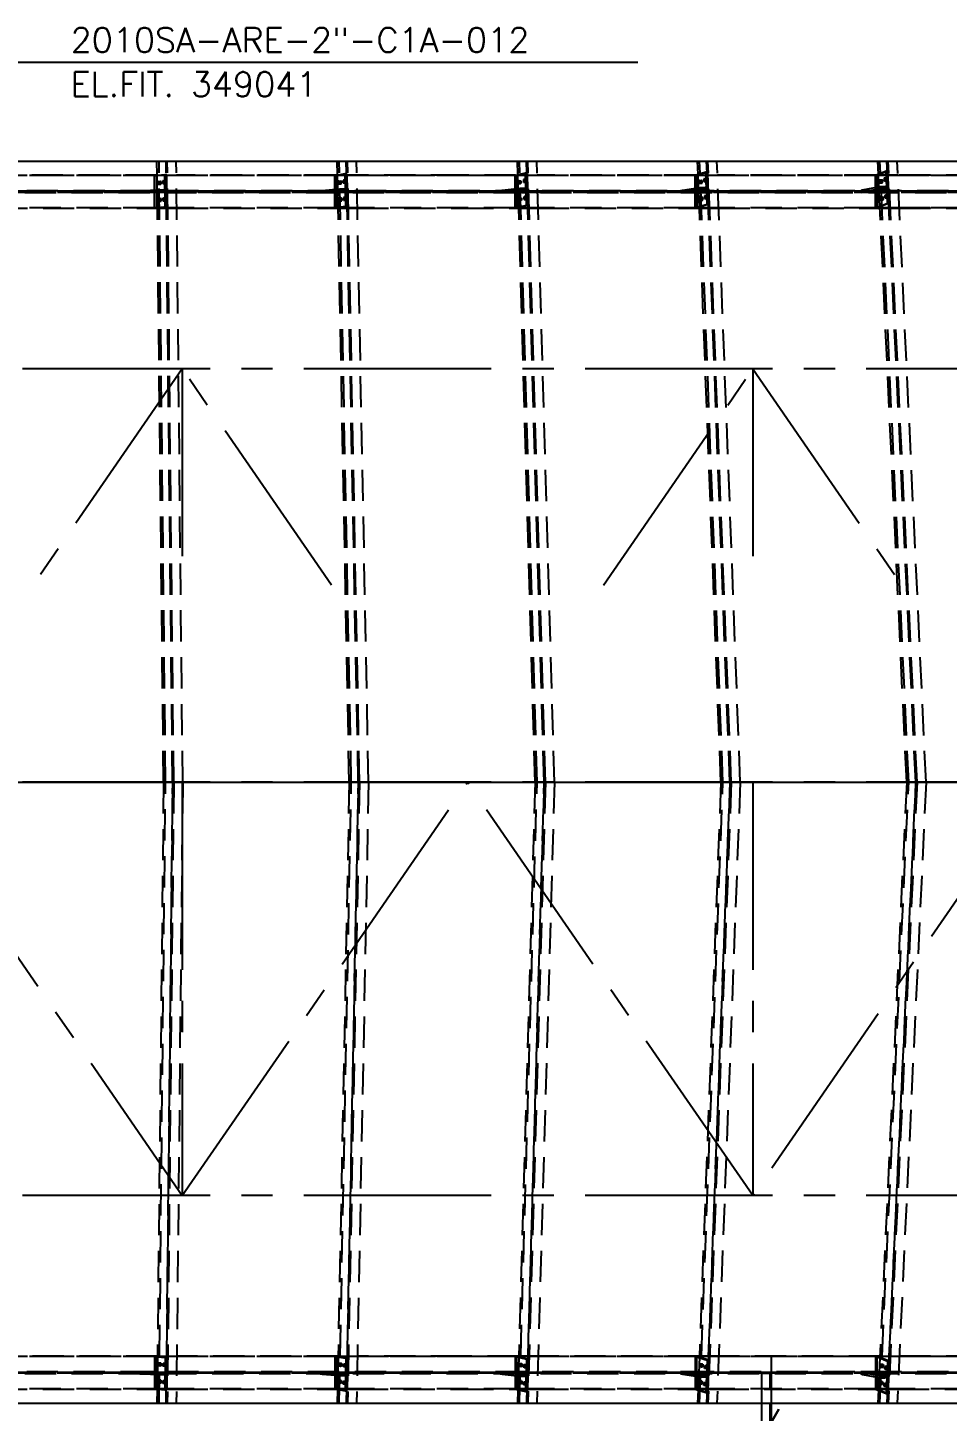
# Model space of a CAD drawing. Header units: millimetres. Extents: x 0 to 42050, y 0 to 29700.
# Drawn here: x 10990 to 15662, y 9860 to 16890 of the extents above; entities that cross this region are included whole.
import ezdxf

# ---------------------------------------------------------------- set-up
doc = ezdxf.new("R2010")
doc.units = ezdxf.units.MM
doc.header["$LTSCALE"] = 50
doc.linetypes.add('CENTER2', pattern=[28.575, 19.05, -3.175, 3.175, -3.175])
doc.linetypes.add('HIDDEN2', pattern=[4.7625, 3.175, -1.5875])
for name, color, linetype in [('ESTRUTURA EXISTENTE', 7, 'Continuous'), ('SDM', 7, 'Continuous'), ('SUPORTE', 7, 'Continuous'), ('TC1', 8, 'CENTER2'), ('TDM', 2, 'Continuous'), ('TR100', 3, 'Continuous')]:
    doc.layers.add(name, color=color, linetype=linetype)
doc.layers.add('HIDDEN', color=8, linetype='HIDDEN2', transparency=0.4)
doc.layers.add('SUP.IND', color=4, linetype='Continuous', lineweight=30)
doc.styles.add('TR100', font='simplex.shx')
doc.dimstyles.new('SEG-S-1', dxfattribs={"dimscale": 50, "dimtxt": 2.5, "dimasz": 2.5, "dimexe": 1.5, "dimexo": 1.5, "dimgap": 1, "dimtad": 1, "dimdec": 0, "dimtxsty": 'TR100', "dimcen": 2.5, "dimclrd": 256, "dimclre": 256, "dimclrt": 3, "dimadec": 0, "dimazin": 0, "dimtfac": 1, "dimtdec": 0, "dimtmove": 0, "dimatfit": 3, "dimfxl": 0, "dimarcsym": 0})

# ---------------------------------------------------------------- blocks, each defined once
blk = doc.blocks.new('A$C0860f657')
at = {"layer": 'HIDDEN'}
for p, q in [((-13656, 3748.7), (-13603.9, 3748.7)), ((-13655.2, 3678.4), (-13656, 3748.7)), ((-13612.7, 594.7), (-13645.6, 3748.7)), ((-13577.2, 594.7), (-13610.1, 3748.7)), ((-13575.9, 594.7), (-13608.9, 3748.7)), ((-13603.9, 3748.7), (-13558, 3748.7)), ((-13570.9, 594.7), (-13603.9, 3748.7)), ((-13525.1, 594.7), (-13558, 3748.7)), ((-12740.4, 3748.7), (-12688.2, 3748.7)), ((-12739, 3679.6), (-12740.4, 3748.7)), ((-12668.8, 594.7), (-12730, 3748.7)), ((-12633.3, 594.7), (-12694.5, 3748.7)), ((-12632.1, 594.7), (-12693.3, 3748.7)), ((-12688.2, 3748.7), (-12642.4, 3748.7)), ((-12627, 594.7), (-12688.2, 3748.7)), ((-12581.1, 594.7), (-12642.4, 3748.7)), ((-11824.8, 3748.7), (-11772.5, 3748.7)), ((-11822.9, 3680.9), (-11824.8, 3748.7)), ((-11724.9, 594.7), (-11814.5, 3748.7)), ((-11689.3, 594.7), (-11779, 3748.7)), ((-11688.1, 594.7), (-11777.7, 3748.7)), ((-11772.5, 3748.7), (-11726.7, 3748.7)), ((-11682.9, 594.7), (-11772.5, 3748.7)), ((-11637.1, 594.7), (-11726.7, 3748.7)), ((-10909.3, 3748.7), (-10856.9, 3748.7)), ((-10906.8, 3682.3), (-10909.3, 3748.7)), ((-10780.8, 594.7), (-10898.9, 3748.7)), ((-10745.3, 594.7), (-10863.4, 3748.7)), ((-10744.1, 594.7), (-10862.2, 3748.7)), ((-10856.9, 3748.7), (-10811, 3748.7)), ((-10738.7, 594.7), (-10856.9, 3748.7)), ((-10692.9, 594.7), (-10811, 3748.7)), ((-9993.8, 3748.7), (-9941.2, 3748.7)), ((-9990.8, 3683.9), (-9993.8, 3748.7)), ((-9836.6, 594.7), (-9983.4, 3748.7)), ((-9801.1, 594.7), (-9947.9, 3748.7)), ((-9799.9, 594.7), (-9946.7, 3748.7)), ((-9941.2, 3748.7), (-9895.4, 3748.7)), ((-9794.4, 594.7), (-9941.2, 3748.7)), ((-9748.6, 594.7), (-9895.4, 3748.7)), ((-13657.5, 3678.2), (-14473.6, 3678.2)), ((-14473.6, 3678.2), (-13657.5, 3678.2)), ((-13668.3, 3677.2), (-14473.6, 3677.2)), ((-13668.3, 3677.2), (-13615.5, 3682)), ((-13668.3, 3603.1), (-13668.3, 3677.2)), ((-13557.3, 3677.2), (-13668.3, 3677.2)), ((-13668.3, 3677.2), (-13659.3, 3677.2)), ((-13659.3, 3677.2), (-13606.6, 3682)), ((-13659.3, 3677.2), (-13659.3, 3512.2)), ((-13657.5, 3678.2), (-13557.3, 3678.2)), ((-13653.5, 3512.7), (-13655.2, 3678.4)), ((-13613.8, 3517), (-13615.5, 3682)), ((-13615.5, 3682), (-13606.6, 3682)), ((-13606.6, 3682), (-13606.6, 3682)), ((-13604.9, 3517), (-13606.6, 3682)), ((-12747.4, 3678.2), (-13557.3, 3678.2)), ((-13557.3, 3678.2), (-12747.4, 3678.2)), ((-12752.6, 3677.2), (-13557.3, 3677.2)), ((-12752.6, 3677.3), (-12699.3, 3686.2)), ((-12752.6, 3606.2), (-12752.6, 3677.3)), ((-12752.6, 3677.3), (-12743.7, 3677.3)), ((-12641, 3677.2), (-12752.6, 3677.2)), ((-12641, 3678.2), (-12747.4, 3678.2)), ((-12743.7, 3677.3), (-12690.4, 3686.2)), ((-12743.7, 3677.3), (-12743.7, 3512.1)), ((-12735.8, 3513.4), (-12739, 3679.6)), ((-12696.1, 3521.5), (-12699.3, 3686.2)), ((-12699.3, 3686.2), (-12690.4, 3686.2)), ((-12690.4, 3686.2), (-12690.4, 3686.2)), ((-12687.2, 3521.5), (-12690.4, 3686.2)), ((-12105.3, 3678.2), (-12641, 3678.2)), ((-12641, 3678.2), (-12105.3, 3678.2)), ((-11837, 3677.2), (-12641, 3677.2)), ((-11834, 3678.2), (-12105.3, 3678.2)), ((-12105.3, 3678.2), (-11834, 3678.2)), ((-11837, 3677.5), (-11783.2, 3690.5)), ((-11837, 3609.4), (-11837, 3677.5)), ((-11837, 3677.5), (-11828, 3677.5)), ((-11724.7, 3677.2), (-11837, 3677.2)), ((-11834, 3678.2), (-11724.7, 3678.2)), ((-11828, 3677.5), (-11774.3, 3690.5)), ((-11828, 3677.5), (-11828, 3511.9)), ((-11818.1, 3514.3), (-11822.9, 3680.9)), ((-11792.2, 3656.5), (-11783.3, 3656.5)), ((-11778.6, 3526.1), (-11783.2, 3690.5)), ((-11783.2, 3690.5), (-11774.3, 3690.5)), ((-11774.3, 3690.5), (-11774.3, 3690.5)), ((-11769.6, 3526.1), (-11774.3, 3690.5)), ((-10919.7, 3678.2), (-11724.7, 3678.2)), ((-11724.7, 3678.2), (-10919.7, 3678.2)), ((-10921.3, 3677.2), (-11724.7, 3677.2)), ((-10921.3, 3677.7), (-10867.2, 3695)), ((-10921.3, 3612.5), (-10921.3, 3677.7)), ((-10921.3, 3677.7), (-10912.4, 3677.7)), ((-10808.4, 3677.2), (-10921.3, 3677.2)), ((-10919.7, 3678.2), (-10808.4, 3678.2)), ((-10912.4, 3677.7), (-10858.3, 3695)), ((-10912.4, 3677.7), (-10912.4, 3511.7)), ((-10900.5, 3515.5), (-10906.8, 3682.3)), ((-10875.9, 3660.3), (-10866.9, 3660.3)), ((-10861.1, 3531), (-10867.2, 3695)), ((-10867.2, 3695), (-10858.3, 3695)), ((-10866.9, 3660.3), (-10862.2, 3660.3)), ((-10858.3, 3695), (-10858.3, 3695)), ((-10852.2, 3531), (-10858.3, 3695)), ((-10005, 3678.2), (-10808.4, 3678.2)), ((-10808.4, 3678.2), (-10005, 3678.2)), ((-10005.6, 3677.2), (-10808.4, 3677.2)), ((-10005.6, 3678), (-9951.3, 3699.6)), ((-10005.6, 3615.7), (-10005.6, 3678)), ((-10005.6, 3678), (-9996.7, 3678)), ((-9892.1, 3677.2), (-10005.6, 3677.2)), ((-9892.1, 3678.2), (-10005, 3678.2)), ((-9996.7, 3678), (-9942.4, 3699.6)), ((-9996.7, 3678), (-9996.7, 3511.4)), ((-9983, 3516.9), (-9990.8, 3683.9)), ((-9959.6, 3664.2), (-9950.6, 3664.2)), ((-9943.7, 3536.1), (-9951.3, 3699.6)), ((-9951.3, 3699.6), (-9942.4, 3699.6)), ((-9950.6, 3664.2), (-9945.9, 3664.2)), ((-9942.4, 3699.6), (-9942.4, 3699.6)), ((-9934.8, 3536.1), (-9942.4, 3699.6)), ((-9250.1, 3678.2), (-9892.1, 3678.2)), ((-9892.1, 3678.2), (-9252.8, 3678.2)), ((-9090, 3677.2), (-9892.1, 3677.2)), ((-8765.5, 3597.8), (-20591.1, 3597.8)), ((-20591.1, 3591.6), (-8765.5, 3591.6)), ((-8920.3, 3598.5), (-20280.8, 3598.5)), ((-20280.8, 3590.9), (-8920.3, 3590.9)), ((-13743.5, 3599.4), (-13733.2, 3600.4)), ((-13743.5, 3599.4), (-13743.5, 3599.4)), ((-13743.5, 3598.6), (-13743.5, 3599.4)), ((-13668.3, 3599.4), (-13743.5, 3599.4)), ((-13743.4, 3590), (-13743.5, 3598.6)), ((-13743.4, 3590), (-13733.1, 3590.9)), ((-13668.2, 3590), (-13743.4, 3590)), ((-13733.2, 3600.4), (-13644.4, 3604.1)), ((-13733.1, 3590.9), (-13733.2, 3600.4)), ((-13733.1, 3590.9), (-13644.3, 3594.6)), ((-13616.2, 3604.1), (-13668.3, 3599.4)), ((-13668.3, 3590), (-13668.3, 3603.1)), ((-13668.2, 3590), (-13668.3, 3599.4)), ((-13668.3, 3512.2), (-13668.3, 3590)), ((-13616.1, 3594.6), (-13668.2, 3590)), ((-13650.8, 3647), (-13641.9, 3647)), ((-13650.8, 3633), (-13641.9, 3633)), ((-13644.4, 3604.1), (-13616.2, 3604.1)), ((-13644.3, 3594.6), (-13644.4, 3604.1)), ((-13644.3, 3594.6), (-13616.1, 3594.6)), ((-13641.9, 3647), (-13637.1, 3647)), ((-13641.9, 3633), (-13637.1, 3633)), ((-13625.2, 3649.3), (-13616.3, 3649.3)), ((-13625.2, 3635.3), (-13616.3, 3635.3)), ((-13616.3, 3649.3), (-13611.5, 3649.3)), ((-13616.3, 3635.3), (-13611.5, 3635.3)), ((-13616.1, 3594.6), (-13616.2, 3604.1)), ((-12827.8, 3599.5), (-12817.6, 3601.2)), ((-12827.8, 3599.5), (-12827.8, 3599.5)), ((-12827.8, 3599), (-12827.8, 3599.5)), ((-12752.6, 3599.5), (-12827.8, 3599.5)), ((-12827.6, 3590), (-12827.8, 3599)), ((-12827.6, 3590), (-12817.4, 3591.7)), ((-12752.4, 3590), (-12827.6, 3590)), ((-12817.6, 3601.2), (-12728.8, 3608.1)), ((-12817.4, 3591.7), (-12817.6, 3601.2)), ((-12817.4, 3591.7), (-12728.6, 3598.6)), ((-12700.6, 3608.1), (-12752.6, 3599.5)), ((-12752.6, 3590), (-12752.6, 3606.2)), ((-12752.4, 3590), (-12752.6, 3599.5)), ((-12752.6, 3512.1), (-12752.6, 3590)), ((-12700.4, 3598.6), (-12752.4, 3590)), ((-12734.3, 3648.6), (-12725.4, 3648.6)), ((-12734.3, 3634.6), (-12725.4, 3634.6)), ((-12728.8, 3608.1), (-12700.6, 3608.1)), ((-12728.6, 3598.6), (-12728.8, 3608.1)), ((-12728.6, 3598.6), (-12700.4, 3598.6)), ((-12725.4, 3648.6), (-12720.6, 3648.6)), ((-12725.4, 3634.6), (-12720.6, 3634.6)), ((-12708.7, 3652.8), (-12699.8, 3652.8)), ((-12708.7, 3638.8), (-12699.8, 3638.8)), ((-12700.4, 3598.6), (-12700.6, 3608.1)), ((-12699.8, 3652.8), (-12695, 3652.8)), ((-12699.8, 3638.8), (-12695, 3638.8)), ((-11912.1, 3599.5), (-11901.9, 3601.9)), ((-11912.1, 3599.5), (-11912.1, 3599.5)), ((-11912.1, 3599.1), (-11912.1, 3599.5)), ((-11837, 3599.5), (-11912.1, 3599.5)), ((-11911.9, 3590), (-11912.1, 3599.1)), ((-11911.9, 3590), (-11901.7, 3592.5)), ((-11836.7, 3590), (-11911.9, 3590)), ((-11901.9, 3601.9), (-11813.2, 3612.1)), ((-11901.7, 3592.5), (-11901.9, 3601.9)), ((-11901.7, 3592.5), (-11813, 3602.6)), ((-11785.1, 3612.1), (-11837, 3599.5)), ((-11837, 3590), (-11837, 3609.4)), ((-11836.7, 3590), (-11837, 3599.5)), ((-11837, 3511.9), (-11837, 3590)), ((-11784.8, 3602.6), (-11836.7, 3590)), ((-11817.8, 3650.3), (-11808.9, 3650.3)), ((-11817.8, 3636.3), (-11808.9, 3636.3)), ((-11813.2, 3612.1), (-11785.1, 3612.1)), ((-11813, 3602.6), (-11813.2, 3612.1)), ((-11813, 3602.6), (-11784.8, 3602.6)), ((-11792.2, 3642.5), (-11783.3, 3642.5)), ((-11784.8, 3602.6), (-11785.1, 3612.1)), ((-10996.5, 3599.5), (-10986.3, 3602.7)), ((-10996.5, 3599.5), (-10996.5, 3599.5)), ((-10996.5, 3599.2), (-10996.5, 3599.5)), ((-10921.3, 3599.5), (-10996.5, 3599.5)), ((-10996.1, 3590), (-10996.5, 3599.2)), ((-10996.1, 3590), (-10985.9, 3593.3)), ((-10920.9, 3590), (-10996.1, 3590)), ((-10986.3, 3602.7), (-10897.7, 3616.1)), ((-10985.9, 3593.3), (-10986.3, 3602.7)), ((-10985.9, 3593.3), (-10897.4, 3606.6)), ((-10869.5, 3616.1), (-10921.3, 3599.5)), ((-10921.3, 3590), (-10921.3, 3612.5)), ((-10920.9, 3590), (-10921.3, 3599.5)), ((-10921.3, 3511.7), (-10921.3, 3590)), ((-10869.2, 3606.6), (-10920.9, 3590)), ((-10901.3, 3652.1), (-10892.4, 3652.1)), ((-10901.3, 3638.1), (-10892.4, 3638.1)), ((-10897.7, 3616.1), (-10869.5, 3616.1)), ((-10897.4, 3606.6), (-10897.7, 3616.1)), ((-10897.4, 3606.6), (-10869.2, 3606.6)), ((-10892.4, 3652.1), (-10887.6, 3652.1)), ((-10892.4, 3638.1), (-10887.6, 3638.1)), ((-10875.9, 3646.3), (-10866.9, 3646.3)), ((-10869.2, 3606.6), (-10869.5, 3616.1)), ((-10866.9, 3646.3), (-10862.2, 3646.3)), ((-10080.8, 3599.5), (-10070.7, 3603.5)), ((-10080.8, 3599.5), (-10080.8, 3599.5)), ((-10080.8, 3599.3), (-10080.8, 3599.5)), ((-10005.6, 3599.5), (-10080.8, 3599.5)), ((-10080.4, 3590.1), (-10080.8, 3599.3)), ((-10080.4, 3590.1), (-10070.2, 3594.1)), ((-10005.2, 3590.1), (-10080.4, 3590.1)), ((-10070.7, 3603.5), (-9982.2, 3620.1)), ((-10070.2, 3594.1), (-10070.7, 3603.5)), ((-10070.2, 3594.1), (-9981.8, 3610.6)), ((-9954, 3620.1), (-10005.6, 3599.5)), ((-10005.6, 3590.1), (-10005.6, 3615.7)), ((-10005.2, 3590.1), (-10005.6, 3599.5)), ((-10005.6, 3511.4), (-10005.6, 3590.1)), ((-9953.6, 3610.6), (-10005.2, 3590.1)), ((-9985, 3654.1), (-9976, 3654.1)), ((-9985, 3640.1), (-9976, 3640.1)), ((-9982.2, 3620.1), (-9954, 3620.1)), ((-9981.8, 3610.6), (-9982.2, 3620.1)), ((-9981.8, 3610.6), (-9953.6, 3610.6)), ((-9976, 3654.1), (-9971.3, 3654.1)), ((-9976, 3640.1), (-9971.3, 3640.1)), ((-9959.6, 3650.2), (-9950.6, 3650.2)), ((-9953.6, 3610.6), (-9954, 3620.1)), ((-9950.6, 3650.2), (-9945.9, 3650.2)), ((-13668.3, 3512.2), (-13613.8, 3517)), ((-13604.9, 3517), (-13653.5, 3512.7)), ((-13649.9, 3559.6), (-13641, 3559.6)), ((-13649.9, 3545.6), (-13641, 3545.6)), ((-13641, 3559.6), (-13636.2, 3559.6)), ((-13641, 3545.6), (-13636.2, 3545.6)), ((-13624.3, 3561.9), (-13615.4, 3561.9)), ((-13624.3, 3547.9), (-13615.4, 3547.9)), ((-13615.4, 3561.9), (-13610.6, 3561.9)), ((-13615.4, 3547.9), (-13610.6, 3547.9)), ((-13604.9, 3517), (-13613.8, 3517)), ((-13604.9, 3517), (-13604.9, 3517)), ((-12752.6, 3512.1), (-12696.1, 3521.5)), ((-12687.2, 3521.5), (-12735.8, 3513.4)), ((-12732.6, 3561.2), (-12723.7, 3561.2)), ((-12732.6, 3547.2), (-12723.7, 3547.2)), ((-12723.7, 3561.2), (-12718.9, 3561.2)), ((-12723.7, 3547.2), (-12718.9, 3547.2)), ((-12707, 3565.5), (-12698.1, 3565.5)), ((-12707, 3551.5), (-12698.1, 3551.5)), ((-12698.1, 3565.5), (-12693.3, 3565.5)), ((-12698.1, 3551.5), (-12693.3, 3551.5)), ((-12687.2, 3521.5), (-12696.1, 3521.5)), ((-12687.2, 3521.5), (-12687.2, 3521.5)), ((-11837, 3511.9), (-11778.6, 3526.1)), ((-11769.6, 3526.1), (-11818.1, 3514.3)), ((-11815.3, 3563.1), (-11806.4, 3563.1)), ((-11815.3, 3549.1), (-11806.4, 3549.1)), ((-11789.8, 3569.3), (-11780.8, 3569.3)), ((-11789.8, 3555.3), (-11780.8, 3555.3)), ((-11769.6, 3526.1), (-11778.6, 3526.1)), ((-11769.6, 3526.1), (-11769.6, 3526.1)), ((-10921.3, 3511.7), (-10861.1, 3531)), ((-10900.5, 3515.5), (-10912.4, 3511.7)), ((-10852.2, 3531), (-10900.5, 3515.5)), ((-10791.1, 594.7), (-10900.5, 3515.5)), ((-10898.1, 3565.1), (-10889.2, 3565.1)), ((-10898.1, 3551.1), (-10889.2, 3551.1)), ((-10889.2, 3565.1), (-10884.4, 3565.1)), ((-10889.2, 3551.1), (-10884.4, 3551.1)), ((-10872.6, 3573.3), (-10863.7, 3573.3)), ((-10872.6, 3559.3), (-10863.7, 3559.3)), ((-10863.7, 3573.3), (-10858.9, 3573.3)), ((-10863.7, 3559.3), (-10858.9, 3559.3)), ((-10852.2, 3531), (-10861.1, 3531)), ((-10852.2, 3531), (-10852.2, 3531)), ((-10005.6, 3511.4), (-9943.7, 3536.1)), ((-9983, 3516.9), (-9996.7, 3511.4)), ((-9934.8, 3536.1), (-9983, 3516.9)), ((-9847, 594.7), (-9983, 3516.9)), ((-9980.9, 3567.4), (-9972, 3567.4)), ((-9980.9, 3553.4), (-9972, 3553.4)), ((-9972, 3567.4), (-9967.2, 3567.4)), ((-9972, 3553.4), (-9967.2, 3553.4)), ((-9955.5, 3577.5), (-9946.6, 3577.5)), ((-9955.5, 3563.5), (-9946.6, 3563.5)), ((-9946.6, 3577.5), (-9941.8, 3577.5)), ((-9946.6, 3563.5), (-9941.8, 3563.5)), ((-9934.8, 3536.1), (-9943.7, 3536.1)), ((-9934.8, 3536.1), (-9934.8, 3536.1)), ((-13668.3, 3512.2), (-14473.3, 3512.2)), ((-13668.3, 3512.2), (-14473.3, 3512.2)), ((-14473.3, 3511.2), (-13653.5, 3511.2)), ((-13659.3, 3512.2), (-13668.3, 3512.2)), ((-13658.9, 3512.2), (-13668.3, 3512.2)), ((-13653.5, 3512.7), (-13659.3, 3512.2)), ((-13653.5, 3512.2), (-13658.9, 3512.2)), ((-13653.5, 3512.2), (-13658.9, 3512.2)), ((-13623, 594.7), (-13653.5, 3512.7)), ((-13555.6, 3512.2), (-13653.5, 3512.2)), ((-13653.5, 3511.2), (-13555.5, 3511.2)), ((-12752.6, 3512.2), (-13555.6, 3512.2)), ((-12752.6, 3512.2), (-13555.6, 3512.2)), ((-13555.5, 3511.2), (-12735.7, 3511.2)), ((-12742.9, 3512.2), (-12752.6, 3512.2)), ((-12743.7, 3512.1), (-12752.6, 3512.1)), ((-12735.8, 3513.4), (-12743.7, 3512.1)), ((-12735.8, 3512.2), (-12742.9, 3512.2)), ((-12735.8, 3512.2), (-12742.9, 3512.2)), ((-12679.1, 594.7), (-12735.8, 3513.4)), ((-12637.8, 3512.2), (-12735.8, 3512.2)), ((-12735.7, 3511.2), (-12637.8, 3511.2)), ((-11837, 3512.2), (-12637.8, 3512.2)), ((-11837, 3512.2), (-12637.8, 3512.2)), ((-12637.8, 3511.2), (-12105.3, 3511.2)), ((-12105.3, 3511.2), (-11818, 3511.2)), ((-11826.9, 3512.2), (-11837, 3512.2)), ((-11828, 3511.9), (-11837, 3511.9)), ((-11818.1, 3514.3), (-11828, 3511.9)), ((-11818.1, 3512.2), (-11826.9, 3512.2)), ((-11818.1, 3512.2), (-11826.9, 3512.2)), ((-11735.2, 594.7), (-11818.1, 3514.3)), ((-11720, 3512.2), (-11818.1, 3512.2)), ((-11818, 3511.2), (-11720, 3511.2)), ((-10921.3, 3512.2), (-11720, 3512.2)), ((-10921.3, 3512.2), (-11720, 3512.2)), ((-11720, 3511.2), (-10900.4, 3511.2)), ((-10910.8, 3512.2), (-10921.3, 3512.2)), ((-10912.4, 3511.7), (-10921.3, 3511.7)), ((-10900.4, 3512.2), (-10910.8, 3512.2)), ((-10900.4, 3512.2), (-10910.8, 3512.2)), ((-10802.2, 3512.2), (-10900.4, 3512.2)), ((-10900.4, 3511.2), (-10802.1, 3511.2)), ((-10005.6, 3512.2), (-10802.2, 3512.2)), ((-10005.6, 3512.2), (-10802.2, 3512.2)), ((-10802.1, 3511.2), (-9982.7, 3511.2)), ((-9994.8, 3512.2), (-10005.6, 3512.2)), ((-9996.7, 3511.4), (-10005.6, 3511.4)), ((-9982.8, 3512.2), (-9994.8, 3512.2)), ((-9982.8, 3512.2), (-9994.8, 3512.2)), ((-9884.4, 3512.2), (-9982.8, 3512.2)), ((-9982.7, 3511.2), (-9884.3, 3511.2)), ((-9090, 3512.2), (-9884.4, 3512.2)), ((-9252.8, 3512.2), (-9884.4, 3512.2)), ((-9884.3, 3511.2), (-9252.8, 3511.2)), ((-13623, 594.7), (-13653.5, -2323.3)), ((-13645.6, -2559.3), (-13612.7, 594.7)), ((-13623, 594.7), (-13570.9, 594.7)), ((-13623, 594.7), (-13570.9, 594.7)), ((-13577.2, 594.7), (-13610.1, -2559.3)), ((-13608.9, -2559.3), (-13575.9, 594.7)), ((-13570.9, 594.7), (-13603.9, -2559.3)), ((-13570.9, 594.7), (-13525.1, 594.7)), ((-13570.9, 594.7), (-13525.1, 594.7)), ((-13525.1, 594.7), (-13558, -2559.3)), ((-12679.1, 594.7), (-12735.8, -2324)), ((-12730, -2559.3), (-12668.8, 594.7)), ((-12633.3, 594.7), (-12694.5, -2559.3)), ((-12693.3, -2559.3), (-12632.1, 594.7)), ((-12627, 594.7), (-12688.2, -2559.3)), ((-12679.1, 594.7), (-12627, 594.7)), ((-12679.1, 594.7), (-12627, 594.7)), ((-12581.1, 594.7), (-12642.4, -2559.3)), ((-12627, 594.7), (-12581.1, 594.7)), ((-12627, 594.7), (-12581.1, 594.7)), ((-11735.2, 594.7), (-11818.1, -2324.9)), ((-11814.5, -2559.3), (-11724.9, 594.7)), ((-11689.3, 594.7), (-11779, -2559.3)), ((-11777.7, -2559.3), (-11688.1, 594.7)), ((-11682.9, 594.7), (-11772.5, -2559.3)), ((-11682.9, 594.7), (-11735.2, 594.7)), ((-11682.9, 594.7), (-11735.2, 594.7)), ((-11637.1, 594.7), (-11726.7, -2559.3)), ((-11682.9, 594.7), (-11637.1, 594.7)), ((-11682.9, 594.7), (-11637.1, 594.7)), ((-10791.1, 594.7), (-10900.5, -2326.1)), ((-10898.9, -2559.3), (-10780.8, 594.7)), ((-10745.3, 594.7), (-10863.4, -2559.3)), ((-10862.2, -2559.3), (-10744.1, 594.7)), ((-10738.7, 594.7), (-10856.9, -2559.3)), ((-10692.9, 594.7), (-10811, -2559.3)), ((-10791.1, 594.7), (-10738.7, 594.7)), ((-10791.1, 594.7), (-10738.7, 594.7)), ((-10738.7, 594.7), (-10692.9, 594.7)), ((-10738.7, 594.7), (-10692.9, 594.7)), ((-9983.4, -2559.3), (-9836.6, 594.7)), ((-9847, 594.7), (-9983, -2327.5)), ((-9801.1, 594.7), (-9947.9, -2559.3)), ((-9946.7, -2559.3), (-9799.9, 594.7)), ((-9794.4, 594.7), (-9941.2, -2559.3)), ((-9748.6, 594.7), (-9895.4, -2559.3)), ((-9847, 594.7), (-9794.4, 594.7)), ((-9847, 594.7), (-9794.4, 594.7)), ((-9794.4, 594.7), (-9748.6, 594.7)), ((-9794.4, 594.7), (-9748.6, 594.7)), ((-13653.5, -2321.8), (-14473.3, -2321.8)), ((-14473.3, -2321.8), (-13653.5, -2321.8)), ((-13668.3, -2322.8), (-14473.3, -2322.8)), ((-13668.3, -2322.8), (-14473.3, -2322.8)), ((-13668.3, -2322.8), (-13668.3, -2400.6)), ((-13659.3, -2322.8), (-13668.3, -2322.8)), ((-13668.3, -2322.8), (-13613.8, -2327.6)), ((-13658.9, -2322.8), (-13668.3, -2322.8)), ((-13653.5, -2323.3), (-13659.3, -2322.8)), ((-13659.3, -2487.8), (-13659.3, -2322.8)), ((-13653.5, -2322.8), (-13658.9, -2322.8)), ((-13653.5, -2322.8), (-13658.9, -2322.8)), ((-13653.5, -2323.3), (-13655.2, -2489)), ((-13653.5, -2321.8), (-13555.5, -2321.8)), ((-13555.6, -2322.8), (-13653.5, -2322.8)), ((-13604.9, -2327.6), (-13653.5, -2323.3)), ((-13641, -2356.2), (-13649.9, -2356.2)), ((-13641, -2370.2), (-13649.9, -2370.2)), ((-13636.2, -2356.2), (-13641, -2356.2)), ((-13636.2, -2370.2), (-13641, -2370.2)), ((-13615.4, -2358.5), (-13624.3, -2358.5)), ((-13615.4, -2372.5), (-13624.3, -2372.5)), ((-13613.8, -2327.6), (-13615.5, -2492.6)), ((-13610.6, -2358.5), (-13615.4, -2358.5)), ((-13610.6, -2372.5), (-13615.4, -2372.5)), ((-13604.9, -2327.6), (-13613.8, -2327.6)), ((-13604.9, -2327.6), (-13606.6, -2492.6)), ((-13604.9, -2327.6), (-13604.9, -2327.6)), ((-12752.6, -2322.8), (-13555.6, -2322.8)), ((-12752.6, -2322.8), (-13555.6, -2322.8)), ((-12735.7, -2321.8), (-13555.5, -2321.8)), ((-13555.5, -2321.8), (-12735.7, -2321.8)), ((-12752.6, -2322.7), (-12752.6, -2400.6)), ((-12743.7, -2322.7), (-12752.6, -2322.7)), ((-12752.6, -2322.7), (-12696.1, -2332.1)), ((-12742.9, -2322.8), (-12752.6, -2322.8)), ((-12735.8, -2324), (-12743.7, -2322.7)), ((-12743.7, -2487.9), (-12743.7, -2322.7)), ((-12735.8, -2322.8), (-12742.9, -2322.8)), ((-12735.8, -2322.8), (-12742.9, -2322.8)), ((-12735.8, -2324), (-12739, -2490.2)), ((-12637.8, -2322.8), (-12735.8, -2322.8)), ((-12687.2, -2332.1), (-12735.8, -2324)), ((-12735.7, -2321.8), (-12637.8, -2321.8)), ((-12723.7, -2357.8), (-12732.6, -2357.8)), ((-12723.7, -2371.8), (-12732.6, -2371.8)), ((-12718.9, -2357.8), (-12723.7, -2357.8)), ((-12718.9, -2371.8), (-12723.7, -2371.8)), ((-12698.1, -2362.1), (-12707, -2362.1)), ((-12698.1, -2376.1), (-12707, -2376.1)), ((-12696.1, -2332.1), (-12699.3, -2496.8)), ((-12693.3, -2362.1), (-12698.1, -2362.1)), ((-12693.3, -2376.1), (-12698.1, -2376.1)), ((-12687.2, -2332.1), (-12696.1, -2332.1)), ((-12687.2, -2332.1), (-12690.4, -2496.8)), ((-12687.2, -2332.1), (-12687.2, -2332.1)), ((-12105.3, -2321.8), (-12637.8, -2321.8)), ((-12637.8, -2321.8), (-12105.3, -2321.8)), ((-11837, -2322.8), (-12637.8, -2322.8)), ((-11837, -2322.8), (-12637.8, -2322.8)), ((-11818, -2321.8), (-12105.3, -2321.8)), ((-12105.3, -2321.8), (-11818, -2321.8)), ((-11837, -2322.5), (-11837, -2400.6)), ((-11828, -2322.5), (-11837, -2322.5)), ((-11837, -2322.5), (-11778.6, -2336.7)), ((-11826.9, -2322.8), (-11837, -2322.8)), ((-11818.1, -2324.9), (-11828, -2322.5)), ((-11828, -2488.1), (-11828, -2322.5)), ((-11818.1, -2322.8), (-11826.9, -2322.8)), ((-11818.1, -2322.8), (-11826.9, -2322.8)), ((-11818.1, -2324.9), (-11822.9, -2491.5)), ((-11720, -2322.8), (-11818.1, -2322.8)), ((-11769.6, -2336.7), (-11818.1, -2324.9)), ((-11720, -2321.8), (-11818, -2321.8)), ((-11806.4, -2359.7), (-11815.3, -2359.7)), ((-11806.4, -2373.7), (-11815.3, -2373.7)), ((-11801.6, -2359.7), (-11806.4, -2359.7)), ((-11801.6, -2373.7), (-11806.4, -2373.7)), ((-11780.8, -2365.9), (-11789.8, -2365.9)), ((-11780.8, -2379.9), (-11789.8, -2379.9)), ((-11778.6, -2336.7), (-11783.2, -2501.2)), ((-11776.1, -2365.9), (-11780.8, -2365.9)), ((-11776.1, -2379.9), (-11780.8, -2379.9)), ((-11769.6, -2336.7), (-11778.6, -2336.7)), ((-11769.6, -2336.7), (-11774.3, -2501.2)), ((-11769.6, -2336.7), (-11769.6, -2336.7)), ((-10900.4, -2321.8), (-11720, -2321.8)), ((-11720, -2321.8), (-10900.4, -2321.8)), ((-10921.3, -2322.8), (-11720, -2322.8)), ((-10921.3, -2322.8), (-11720, -2322.8)), ((-10921.3, -2322.3), (-10921.3, -2400.6)), ((-10912.4, -2322.3), (-10921.3, -2322.3)), ((-10921.3, -2322.3), (-10861.1, -2341.6)), ((-10910.8, -2322.8), (-10921.3, -2322.8)), ((-10900.5, -2326.1), (-10912.4, -2322.3)), ((-10912.4, -2488.3), (-10912.4, -2322.3)), ((-10900.4, -2322.8), (-10910.8, -2322.8)), ((-10900.4, -2322.8), (-10910.8, -2322.8)), ((-10900.5, -2326.1), (-10906.8, -2493)), ((-10852.2, -2341.6), (-10900.5, -2326.1)), ((-10802.1, -2321.8), (-10900.4, -2321.8)), ((-10802.2, -2322.8), (-10900.4, -2322.8)), ((-10889.2, -2361.7), (-10898.1, -2361.7)), ((-10889.2, -2375.7), (-10898.1, -2375.7)), ((-10884.4, -2361.7), (-10889.2, -2361.7)), ((-10884.4, -2375.7), (-10889.2, -2375.7)), ((-10863.7, -2369.9), (-10872.6, -2369.9)), ((-10863.7, -2383.9), (-10872.6, -2383.9)), ((-10861.1, -2341.6), (-10867.2, -2505.6)), ((-10858.9, -2369.9), (-10863.7, -2369.9)), ((-10858.9, -2383.9), (-10863.7, -2383.9)), ((-10852.2, -2341.6), (-10861.1, -2341.6)), ((-10852.2, -2341.6), (-10858.3, -2505.6)), ((-10852.2, -2341.6), (-10852.2, -2341.6)), ((-10005.6, -2322.8), (-10802.2, -2322.8)), ((-10005.6, -2322.8), (-10802.2, -2322.8)), ((-9982.7, -2321.8), (-10802.1, -2321.8)), ((-10802.1, -2321.8), (-9982.7, -2321.8)), ((-10005.6, -2322), (-10005.6, -2400.7)), ((-9996.7, -2322), (-10005.6, -2322)), ((-10005.6, -2322), (-9943.7, -2346.7)), ((-9994.8, -2322.8), (-10005.6, -2322.8)), ((-9983, -2327.5), (-9996.7, -2322)), ((-9996.7, -2488.6), (-9996.7, -2322)), ((-9982.8, -2322.8), (-9994.8, -2322.8)), ((-9982.8, -2322.8), (-9994.8, -2322.8)), ((-9983, -2327.5), (-9990.8, -2494.5)), ((-9934.8, -2346.7), (-9983, -2327.5)), ((-9884.4, -2322.8), (-9982.8, -2322.8)), ((-9982.7, -2321.8), (-9884.3, -2321.8)), ((-9972, -2364), (-9980.9, -2364)), ((-9972, -2378), (-9980.9, -2378)), ((-9967.2, -2364), (-9972, -2364)), ((-9967.2, -2378), (-9972, -2378)), ((-9946.6, -2374.1), (-9955.5, -2374.1)), ((-9946.6, -2388.1), (-9955.5, -2388.1)), ((-9943.7, -2346.7), (-9951.3, -2510.2)), ((-9941.8, -2374.1), (-9946.6, -2374.1)), ((-9941.8, -2388.1), (-9946.6, -2388.1)), ((-9934.8, -2346.7), (-9943.7, -2346.7)), ((-9934.8, -2346.7), (-9942.4, -2510.2)), ((-9934.8, -2346.7), (-9934.8, -2346.7)), ((-9090, -2322.8), (-9884.4, -2322.8)), ((-9252.8, -2322.8), (-9884.4, -2322.8)), ((-9250.1, -2321.8), (-9884.3, -2321.8)), ((-9884.3, -2321.8), (-9252.8, -2321.8)), ((-20591.1, -2402.2), (-8765.5, -2402.2)), ((-8765.5, -2408.4), (-20591.1, -2408.4)), ((-8920.3, -2401.5), (-20280.8, -2401.5)), ((-20280.8, -2409.1), (-8920.3, -2409.1)), ((-13743.4, -2400.6), (-13743.5, -2409.2)), ((-13743.5, -2409.2), (-13743.5, -2410.1)), ((-13743.5, -2410.1), (-13733.2, -2411)), ((-13743.5, -2410.1), (-13743.5, -2410.1)), ((-13668.3, -2410.1), (-13743.5, -2410.1)), ((-13743.4, -2400.6), (-13733.1, -2401.5)), ((-13668.2, -2400.6), (-13743.4, -2400.6)), ((-13733.1, -2401.5), (-13733.2, -2411)), ((-13733.2, -2411), (-13644.4, -2414.7)), ((-13733.1, -2401.5), (-13644.3, -2405.2)), ((-13668.2, -2400.6), (-13668.3, -2410.1)), ((-13668.3, -2400.6), (-13668.3, -2413.7)), ((-13616.2, -2414.7), (-13668.3, -2410.1)), ((-13668.3, -2413.7), (-13668.3, -2487.8)), ((-13616.1, -2405.2), (-13668.2, -2400.6)), ((-13641.9, -2443.6), (-13650.8, -2443.6)), ((-13641.9, -2457.6), (-13650.8, -2457.6)), ((-13644.3, -2405.2), (-13644.4, -2414.7)), ((-13644.4, -2414.7), (-13616.2, -2414.7)), ((-13644.3, -2405.2), (-13616.1, -2405.2)), ((-13637.1, -2443.6), (-13641.9, -2443.6)), ((-13637.1, -2457.6), (-13641.9, -2457.6)), ((-13616.3, -2445.9), (-13625.2, -2445.9)), ((-13616.3, -2459.9), (-13625.2, -2459.9)), ((-13611.5, -2445.9), (-13616.3, -2445.9)), ((-13611.5, -2459.9), (-13616.3, -2459.9)), ((-13616.1, -2405.2), (-13616.2, -2414.7)), ((-12827.6, -2400.6), (-12827.8, -2409.6)), ((-12827.8, -2409.6), (-12827.8, -2410.1)), ((-12827.8, -2410.1), (-12817.6, -2411.8)), ((-12827.8, -2410.1), (-12827.8, -2410.1)), ((-12752.6, -2410.1), (-12827.8, -2410.1)), ((-12827.6, -2400.6), (-12817.4, -2402.3)), ((-12752.4, -2400.6), (-12827.6, -2400.6)), ((-12817.4, -2402.3), (-12817.6, -2411.8)), ((-12817.6, -2411.8), (-12728.8, -2418.7)), ((-12817.4, -2402.3), (-12728.6, -2409.2)), ((-12752.4, -2400.6), (-12752.6, -2410.1)), ((-12752.6, -2400.6), (-12752.6, -2416.8)), ((-12700.6, -2418.7), (-12752.6, -2410.1)), ((-12752.6, -2416.8), (-12752.6, -2487.9)), ((-12700.4, -2409.2), (-12752.4, -2400.6)), ((-12725.4, -2445.2), (-12734.3, -2445.2)), ((-12725.4, -2459.2), (-12734.3, -2459.2)), ((-12728.6, -2409.2), (-12728.8, -2418.7)), ((-12728.8, -2418.7), (-12700.6, -2418.7)), ((-12728.6, -2409.2), (-12700.4, -2409.2)), ((-12720.6, -2445.2), (-12725.4, -2445.2)), ((-12720.6, -2459.2), (-12725.4, -2459.2)), ((-12699.8, -2449.4), (-12708.7, -2449.4)), ((-12700.4, -2409.2), (-12700.6, -2418.7)), ((-12695, -2449.4), (-12699.8, -2449.4)), ((-11911.9, -2400.6), (-11912.1, -2409.7)), ((-11912.1, -2409.7), (-11912.1, -2410.1)), ((-11912.1, -2410.1), (-11901.9, -2412.6)), ((-11912.1, -2410.1), (-11912.1, -2410.1)), ((-11837, -2410.1), (-11912.1, -2410.1)), ((-11911.9, -2400.6), (-11901.7, -2403.1)), ((-11836.7, -2400.6), (-11911.9, -2400.6)), ((-11901.7, -2403.1), (-11901.9, -2412.6)), ((-11901.9, -2412.6), (-11813.2, -2422.7)), ((-11901.7, -2403.1), (-11813, -2413.2)), ((-11836.7, -2400.6), (-11837, -2410.1)), ((-11837, -2400.6), (-11837, -2420)), ((-11785.1, -2422.7), (-11837, -2410.1)), ((-11837, -2420), (-11837, -2488.1)), ((-11784.8, -2413.2), (-11836.7, -2400.6)), ((-11808.9, -2446.9), (-11817.8, -2446.9)), ((-11813, -2413.2), (-11813.2, -2422.7)), ((-11813.2, -2422.7), (-11785.1, -2422.7)), ((-11813, -2413.2), (-11784.8, -2413.2)), ((-11804.1, -2446.9), (-11808.9, -2446.9)), ((-11783.3, -2453.1), (-11792.2, -2453.1)), ((-11784.8, -2413.2), (-11785.1, -2422.7)), ((-11778.5, -2453.1), (-11783.3, -2453.1)), ((-10996.1, -2400.6), (-10996.5, -2409.8)), ((-10996.5, -2409.8), (-10996.5, -2410.1)), ((-10996.5, -2410.1), (-10986.3, -2413.4)), ((-10996.5, -2410.1), (-10996.5, -2410.1)), ((-10921.3, -2410.1), (-10996.5, -2410.1)), ((-10996.1, -2400.6), (-10985.9, -2403.9)), ((-10920.9, -2400.6), (-10996.1, -2400.6)), ((-10985.9, -2403.9), (-10986.3, -2413.4)), ((-10986.3, -2413.4), (-10897.7, -2426.7)), ((-10985.9, -2403.9), (-10897.4, -2417.2)), ((-10920.9, -2400.6), (-10921.3, -2410.1)), ((-10921.3, -2400.6), (-10921.3, -2423.1)), ((-10869.5, -2426.7), (-10921.3, -2410.1)), ((-10921.3, -2423.1), (-10921.3, -2488.3)), ((-10869.2, -2417.2), (-10920.9, -2400.6)), ((-10892.4, -2448.7), (-10901.3, -2448.7)), ((-10897.4, -2417.2), (-10897.7, -2426.7)), ((-10897.7, -2426.7), (-10869.5, -2426.7)), ((-10897.4, -2417.2), (-10869.2, -2417.2)), ((-10887.6, -2448.7), (-10892.4, -2448.7)), ((-10866.9, -2456.9), (-10875.9, -2456.9)), ((-10869.2, -2417.2), (-10869.5, -2426.7)), ((-10862.2, -2456.9), (-10866.9, -2456.9)), ((-10080.4, -2400.7), (-10080.8, -2409.9)), ((-10080.8, -2409.9), (-10080.8, -2410.1)), ((-10080.8, -2410.1), (-10070.7, -2414.1)), ((-10080.8, -2410.1), (-10080.8, -2410.1)), ((-10005.6, -2410.1), (-10080.8, -2410.1)), ((-10080.4, -2400.7), (-10070.2, -2404.7)), ((-10005.2, -2400.7), (-10080.4, -2400.7)), ((-10070.2, -2404.7), (-10070.7, -2414.1)), ((-10070.7, -2414.1), (-9982.2, -2430.7)), ((-10070.2, -2404.7), (-9981.8, -2421.3)), ((-10005.2, -2400.7), (-10005.6, -2410.1)), ((-10005.6, -2400.7), (-10005.6, -2426.3)), ((-9954, -2430.7), (-10005.6, -2410.1)), ((-10005.6, -2426.3), (-10005.6, -2488.6)), ((-9953.6, -2421.3), (-10005.2, -2400.7)), ((-9976, -2450.7), (-9985, -2450.7)), ((-9981.8, -2421.3), (-9982.2, -2430.7)), ((-9982.2, -2430.7), (-9954, -2430.7)), ((-9981.8, -2421.3), (-9953.6, -2421.3)), ((-9971.3, -2450.7), (-9976, -2450.7)), ((-9953.6, -2421.3), (-9954, -2430.7)), ((-13668.3, -2487.8), (-14473.6, -2487.8)), ((-14473.6, -2488.8), (-13657.5, -2488.8)), ((-13668.3, -2487.8), (-13615.5, -2492.6)), ((-13668.3, -2487.8), (-13659.3, -2487.8)), ((-13557.3, -2487.8), (-13668.3, -2487.8)), ((-13659.3, -2487.8), (-13606.6, -2492.6)), ((-13657.5, -2488.8), (-13557.3, -2488.8)), ((-13655.2, -2489), (-13656, -2559.3)), ((-13615.5, -2492.6), (-13606.6, -2492.6)), ((-13606.6, -2492.6), (-13606.6, -2492.6)), ((-12752.6, -2487.8), (-13557.3, -2487.8)), ((-13557.3, -2488.8), (-12747.4, -2488.8)), ((-12641, -2487.8), (-12752.6, -2487.8)), ((-12752.6, -2487.9), (-12699.3, -2496.8)), ((-12752.6, -2487.9), (-12743.7, -2487.9)), ((-12747.4, -2488.8), (-12641, -2488.8)), ((-12743.7, -2487.9), (-12690.4, -2496.8)), ((-12739, -2490.2), (-12740.4, -2559.3)), ((-12699.8, -2463.4), (-12708.7, -2463.4)), ((-12695, -2463.4), (-12699.8, -2463.4)), ((-12699.3, -2496.8), (-12690.4, -2496.8)), ((-12690.4, -2496.8), (-12690.4, -2496.8)), ((-11837, -2487.8), (-12641, -2487.8)), ((-12641, -2488.8), (-12105.3, -2488.8)), ((-12105.3, -2488.8), (-11834, -2488.8)), ((-11724.7, -2487.8), (-11837, -2487.8)), ((-11837, -2488.1), (-11783.2, -2501.2)), ((-11837, -2488.1), (-11828, -2488.1)), ((-11834, -2488.8), (-11724.7, -2488.8)), ((-11828, -2488.1), (-11774.3, -2501.2)), ((-11822.9, -2491.5), (-11824.8, -2559.3)), ((-11808.9, -2460.9), (-11817.8, -2460.9)), ((-11804.1, -2460.9), (-11808.9, -2460.9)), ((-11783.3, -2467.1), (-11792.2, -2467.1)), ((-11778.5, -2467.1), (-11783.3, -2467.1)), ((-11783.2, -2501.2), (-11774.3, -2501.2)), ((-11774.3, -2501.2), (-11774.3, -2501.2)), ((-10921.3, -2487.8), (-11724.7, -2487.8)), ((-11724.7, -2488.8), (-10919.7, -2488.8)), ((-10808.4, -2487.8), (-10921.3, -2487.8)), ((-10921.3, -2488.3), (-10867.2, -2505.6)), ((-10921.3, -2488.3), (-10912.4, -2488.3)), ((-10919.7, -2488.8), (-10808.4, -2488.8)), ((-10912.4, -2488.3), (-10858.3, -2505.6)), ((-10906.8, -2493), (-10909.3, -2559.3)), ((-10892.4, -2462.7), (-10901.3, -2462.7)), ((-10887.6, -2462.7), (-10892.4, -2462.7)), ((-10866.9, -2470.9), (-10875.9, -2470.9)), ((-10867.2, -2505.6), (-10858.3, -2505.6)), ((-10862.2, -2470.9), (-10866.9, -2470.9)), ((-10858.3, -2505.6), (-10858.3, -2505.6)), ((-10005.6, -2487.8), (-10808.4, -2487.8)), ((-10808.4, -2488.8), (-10005, -2488.8)), ((-9892.1, -2487.8), (-10005.6, -2487.8)), ((-10005.6, -2488.6), (-9951.3, -2510.2)), ((-10005.6, -2488.6), (-9996.7, -2488.6)), ((-10005, -2488.8), (-9892.1, -2488.8)), ((-9996.7, -2488.6), (-9942.4, -2510.2)), ((-9990.8, -2494.5), (-9993.8, -2559.3)), ((-9976, -2464.7), (-9985, -2464.7)), ((-9971.3, -2464.7), (-9976, -2464.7)), ((-9950.6, -2460.8), (-9959.6, -2460.8)), ((-9950.6, -2474.8), (-9959.6, -2474.8)), ((-9951.3, -2510.2), (-9942.4, -2510.2)), ((-9945.9, -2460.8), (-9950.6, -2460.8)), ((-9945.9, -2474.8), (-9950.6, -2474.8)), ((-9942.4, -2510.2), (-9942.4, -2510.2)), ((-9090, -2487.8), (-9892.1, -2487.8)), ((-9892.1, -2488.8), (-9252.8, -2488.8)), ((-13656, -2559.3), (-13603.9, -2559.3)), ((-13603.9, -2559.3), (-13558, -2559.3)), ((-12740.4, -2559.3), (-12688.2, -2559.3)), ((-12688.2, -2559.3), (-12642.4, -2559.3)), ((-11824.8, -2559.3), (-11772.5, -2559.3)), ((-11772.5, -2559.3), (-11726.7, -2559.3)), ((-10909.3, -2559.3), (-10856.9, -2559.3)), ((-10856.9, -2559.3), (-10811, -2559.3)), ((-9993.8, -2559.3), (-9941.2, -2559.3)), ((-9941.2, -2559.3), (-9895.4, -2559.3))]:
    blk.add_line(p, q, dxfattribs=at)
at = {"layer": 'HIDDEN', "extrusion": (0, 0, -1)}
for centre, major_axis, ratio, start_param, end_param in [((-11792.2, 3649.5), (0, -7), 0.341701, -3.22455, 3.058635), ((-10875.9, 3653.3), (0, -7), 0.3417, -3.250782, 3.032403), ((-10862.2, 3653.3), (0, 7), 0.341702, -4.712389, 1.570796), ((-9959.6, 3657.2), (0, -7), 0.3417, -3.276995, 3.00619), ((-9945.9, 3657.2), (0, 7), 0.341702, -4.712389, 1.570796), ((-13650.8, 3640), (0, -7), 0.341702, -3.172175, 3.11101), ((-13637.1, 3640), (0, 7), 0.341702, -4.712389, 1.570796), ((-13625.2, 3642.3), (0, -7), 0.341702, -3.172175, 3.11101), ((-13611.5, 3642.3), (0, 7), 0.341702, -4.712389, 1.570796), ((-12734.3, 3641.6), (0, -7), 0.341702, -3.198336, 3.084849), ((-12720.6, 3641.6), (0, 7), 0.341702, -4.712389, 1.570796), ((-12708.7, 3645.8), (0, -7), 0.341702, -3.198336, 3.084849), ((-12695, 3645.8), (0, 7), 0.341702, -4.712389, 1.570796), ((-11817.8, 3643.3), (0, -7), 0.341701, -3.22455, 3.058635), ((-10901.3, 3645.1), (0, -7), 0.3417, -3.250782, 3.032403), ((-10887.6, 3645.1), (0, 7), 0.341702, -4.712389, 1.570796), ((-9985, 3647.1), (0, -7), 0.3417, -3.276995, 3.00619), ((-9971.3, 3647.1), (0, 7), 0.341702, -4.712389, 1.570796), ((-13649.9, 3552.6), (0, -7), 0.341702, -3.172175, 3.11101), ((-13636.2, 3552.6), (0, 7), 0.341702, -4.712389, 1.570796), ((-13624.3, 3554.9), (0, -7), 0.341702, -3.172175, 3.11101), ((-13610.6, 3554.9), (0, 7), 0.341702, -4.712389, 1.570796), ((-12732.6, 3554.2), (0, -7), 0.341702, -3.198336, 3.084849), ((-12718.9, 3554.2), (0, 7), 0.341702, -4.712389, 1.570796), ((-12707, 3558.5), (0, -7), 0.341702, -3.198336, 3.084849), ((-12693.3, 3558.5), (0, 7), 0.341702, -4.712389, 1.570796), ((-11815.3, 3556.1), (0, -7), 0.341701, -3.22455, 3.058635), ((-11789.8, 3562.3), (0, -7), 0.341701, -3.22455, 3.058635), ((-10898.1, 3558.1), (0, -7), 0.3417, -3.250782, 3.032403), ((-10884.4, 3558.1), (0, 7), 0.341702, -4.712389, 1.570796), ((-10872.6, 3566.3), (0, -7), 0.3417, -3.250782, 3.032403), ((-10858.9, 3566.3), (0, 7), 0.341702, -4.712389, 1.570796), ((-9980.9, 3560.4), (0, -7), 0.3417, -3.276995, 3.00619), ((-9967.2, 3560.4), (0, 7), 0.341702, -4.712389, 1.570796), ((-9955.5, 3570.5), (0, -7), 0.3417, -3.276995, 3.00619), ((-9941.8, 3570.5), (0, 7), 0.341702, -4.712389, 1.570796), ((-13641, -2363.2), (0, 7), 0.341702, -3.11101, 3.172175), ((-13641, -2363.2), (0, 7), 0.341702, -4.712389, 1.570796), ((-13615.4, -2365.5), (0, 7), 0.341702, -3.11101, 3.172175), ((-13615.4, -2365.5), (0, 7), 0.341702, -4.712389, 1.570796), ((-12723.7, -2364.8), (0, 7), 0.341702, -3.084849, 3.198336), ((-12723.7, -2364.8), (0, 7), 0.341702, -4.712389, 1.570796), ((-12698.1, -2369.1), (0, 7), 0.341702, -3.084849, 3.198336), ((-12698.1, -2369.1), (0, 7), 0.341702, -4.712389, 1.570796), ((-11806.4, -2366.7), (0, 7), 0.341701, -3.058635, 3.22455), ((-11806.4, -2366.7), (0, 7), 0.341702, -4.712389, 1.570796), ((-11780.8, -2372.9), (0, 7), 0.341701, -3.058635, 3.22455), ((-11780.8, -2372.9), (0, 7), 0.341702, -4.712389, 1.570796), ((-10889.2, -2368.7), (0, 7), 0.3417, -3.032403, 3.250782), ((-10889.2, -2368.7), (0, 7), 0.341702, -4.712389, 1.570796), ((-10863.7, -2376.9), (0, 7), 0.3417, -3.032403, 3.250782), ((-10863.7, -2376.9), (0, 7), 0.341702, -4.712389, 1.570796), ((-9972, -2371), (0, 7), 0.3417, -3.00619, 3.276995), ((-9972, -2371), (0, 7), 0.341702, -4.712389, 1.570796), ((-9946.6, -2381.1), (0, 7), 0.3417, -3.00619, 3.276995), ((-9946.6, -2381.1), (0, 7), 0.341702, -4.712389, 1.570796), ((-13641.9, -2450.6), (0, 7), 0.341702, -3.11101, 3.172175), ((-13641.9, -2450.6), (0, 7), 0.341702, -4.712389, 1.570796), ((-13616.3, -2452.9), (0, 7), 0.341702, -3.11101, 3.172175), ((-13616.3, -2452.9), (0, 7), 0.341702, -4.712389, 1.570796), ((-12725.4, -2452.2), (0, 7), 0.341702, -3.084849, 3.198336), ((-12725.4, -2452.2), (0, 7), 0.341702, -4.712389, 1.570796), ((-12699.8, -2456.4), (0, 7), 0.341702, -3.084849, 3.198336), ((-12699.8, -2456.4), (0, 7), 0.341702, -4.712389, 1.570796), ((-11808.9, -2453.9), (0, 7), 0.341701, -3.058635, 3.22455), ((-11808.9, -2453.9), (0, 7), 0.341702, -4.712389, 1.570796), ((-11783.3, -2460.1), (0, 7), 0.341701, -3.058635, 3.22455), ((-11783.3, -2460.1), (0, 7), 0.341702, -4.712389, 1.570796), ((-10892.4, -2455.7), (0, 7), 0.3417, -3.032403, 3.250782), ((-10892.4, -2455.7), (0, 7), 0.341702, -4.712389, 1.570796), ((-10866.9, -2463.9), (0, 7), 0.3417, -3.032403, 3.250782), ((-10866.9, -2463.9), (0, 7), 0.341702, -4.712389, 1.570796), ((-9976, -2457.7), (0, 7), 0.3417, -3.00619, 3.276995), ((-9976, -2457.7), (0, 7), 0.341702, -4.712389, 1.570796), ((-9950.6, -2467.8), (0, 7), 0.3417, -3.00619, 3.276995), ((-9950.6, -2467.8), (0, 7), 0.341702, -4.712389, 1.570796)]:
    blk.add_ellipse(centre, major_axis=major_axis, ratio=ratio, start_param=start_param, end_param=end_param, dxfattribs=at)
at = {"layer": 'HIDDEN'}
for centre, major_axis, ratio, start_param, end_param in [((-11783.3, 3649.5), (0, -7), 0.341701, -3.058635, 3.22455), ((-10866.9, 3653.3), (0, -7), 0.3417, -3.032403, 3.250782), ((-10866.9, 3653.3), (0, -7), 0.341702, -4.712389, 1.570796), ((-9950.6, 3657.2), (0, -7), 0.3417, -3.00619, 3.276995), ((-9950.6, 3657.2), (0, -7), 0.341702, -4.712389, 1.570796), ((-13641.9, 3640), (0, -7), 0.341702, -3.11101, 3.172175), ((-13641.9, 3640), (0, -7), 0.341702, -4.712389, 1.570796), ((-13616.3, 3642.3), (0, -7), 0.341702, -3.11101, 3.172175), ((-13616.3, 3642.3), (0, -7), 0.341702, -4.712389, 1.570796), ((-12725.4, 3641.6), (0, -7), 0.341702, -3.084849, 3.198336), ((-12725.4, 3641.6), (0, -7), 0.341702, -4.712389, 1.570796), ((-12699.8, 3645.8), (0, -7), 0.341702, -3.084849, 3.198336), ((-12699.8, 3645.8), (0, -7), 0.341702, -4.712389, 1.570796), ((-11808.9, 3643.3), (0, -7), 0.341701, -3.058635, 3.22455), ((-10892.4, 3645.1), (0, -7), 0.3417, -3.032403, 3.250782), ((-10892.4, 3645.1), (0, -7), 0.341702, -4.712389, 1.570796), ((-9976, 3647.1), (0, -7), 0.3417, -3.00619, 3.276995), ((-9976, 3647.1), (0, -7), 0.341702, -4.712389, 1.570796), ((-13641, 3552.6), (0, -7), 0.341702, -3.11101, 3.172175), ((-13641, 3552.6), (0, -7), 0.341702, -4.712389, 1.570796), ((-13615.4, 3554.9), (0, -7), 0.341702, -3.11101, 3.172175), ((-13615.4, 3554.9), (0, -7), 0.341702, -4.712389, 1.570796), ((-12723.7, 3554.2), (0, -7), 0.341702, -3.084849, 3.198336), ((-12723.7, 3554.2), (0, -7), 0.341702, -4.712389, 1.570796), ((-12698.1, 3558.5), (0, -7), 0.341702, -3.084849, 3.198336), ((-12698.1, 3558.5), (0, -7), 0.341702, -4.712389, 1.570796), ((-11806.4, 3556.1), (0, -7), 0.341701, -3.058635, 3.22455), ((-11780.8, 3562.3), (0, -7), 0.341701, -3.058635, 3.22455), ((-10889.2, 3558.1), (0, -7), 0.3417, -3.032403, 3.250782), ((-10889.2, 3558.1), (0, -7), 0.341702, -4.712389, 1.570796), ((-10863.7, 3566.3), (0, -7), 0.3417, -3.032403, 3.250782), ((-10863.7, 3566.3), (0, -7), 0.341702, -4.712389, 1.570796), ((-9972, 3560.4), (0, -7), 0.3417, -3.00619, 3.276995), ((-9972, 3560.4), (0, -7), 0.341702, -4.712389, 1.570796), ((-9946.6, 3570.5), (0, -7), 0.3417, -3.00619, 3.276995), ((-9946.6, 3570.5), (0, -7), 0.341702, -4.712389, 1.570796), ((-13649.9, -2363.2), (0, 7), 0.341702, -3.172175, 3.11101), ((-13636.2, -2363.2), (0, -7), 0.341702, -4.712389, 1.570796), ((-13624.3, -2365.5), (0, 7), 0.341702, -3.172175, 3.11101), ((-13610.6, -2365.5), (0, -7), 0.341702, -4.712389, 1.570796), ((-12732.6, -2364.8), (0, 7), 0.341702, -3.198336, 3.084849), ((-12718.9, -2364.8), (0, -7), 0.341702, -4.712389, 1.570796), ((-12707, -2369.1), (0, 7), 0.341702, -3.198336, 3.084849), ((-12693.3, -2369.1), (0, -7), 0.341702, -4.712389, 1.570796), ((-11815.3, -2366.7), (0, 7), 0.341701, -3.22455, 3.058635), ((-11801.6, -2366.7), (0, -7), 0.341702, -4.712389, 1.570796), ((-11789.8, -2372.9), (0, 7), 0.341701, -3.22455, 3.058635), ((-11776.1, -2372.9), (0, -7), 0.341702, -4.712389, 1.570796), ((-10898.1, -2368.7), (0, 7), 0.3417, -3.250782, 3.032403), ((-10884.4, -2368.7), (0, -7), 0.341702, -4.712389, 1.570796), ((-10872.6, -2376.9), (0, 7), 0.3417, -3.250782, 3.032403), ((-10858.9, -2376.9), (0, -7), 0.341702, -4.712389, 1.570796), ((-9980.9, -2371), (0, 7), 0.3417, -3.276995, 3.00619), ((-9967.2, -2371), (0, -7), 0.341702, -4.712389, 1.570796), ((-9955.5, -2381.1), (0, 7), 0.3417, -3.276995, 3.00619), ((-9941.8, -2381.1), (0, -7), 0.341702, -4.712389, 1.570796), ((-13650.8, -2450.6), (0, 7), 0.341702, -3.172175, 3.11101), ((-13637.1, -2450.6), (0, -7), 0.341702, -4.712389, 1.570796), ((-13625.2, -2452.9), (0, 7), 0.341702, -3.172175, 3.11101), ((-13611.5, -2452.9), (0, -7), 0.341702, -4.712389, 1.570796), ((-12734.3, -2452.2), (0, 7), 0.341702, -3.198336, 3.084849), ((-12720.6, -2452.2), (0, -7), 0.341702, -4.712389, 1.570796), ((-12708.7, -2456.4), (0, 7), 0.341702, -3.198336, 3.084849), ((-12695, -2456.4), (0, -7), 0.341702, -4.712389, 1.570796), ((-11817.8, -2453.9), (0, 7), 0.341701, -3.22455, 3.058635), ((-11804.1, -2453.9), (0, -7), 0.341702, -4.712389, 1.570796), ((-11792.2, -2460.1), (0, 7), 0.341701, -3.22455, 3.058635), ((-11778.5, -2460.1), (0, -7), 0.341702, -4.712389, 1.570796), ((-10901.3, -2455.7), (0, 7), 0.3417, -3.250782, 3.032403), ((-10887.6, -2455.7), (0, -7), 0.341702, -4.712389, 1.570796), ((-10875.9, -2463.9), (0, 7), 0.3417, -3.250782, 3.032403), ((-10862.2, -2463.9), (0, -7), 0.341702, -4.712389, 1.570796), ((-9985, -2457.7), (0, 7), 0.3417, -3.276995, 3.00619), ((-9971.3, -2457.7), (0, -7), 0.341702, -4.712389, 1.570796), ((-9959.6, -2467.8), (0, 7), 0.3417, -3.276995, 3.00619), ((-9945.9, -2467.8), (0, -7), 0.341702, -4.712389, 1.570796)]:
    blk.add_ellipse(centre, major_axis=major_axis, ratio=ratio, start_param=start_param, end_param=end_param, dxfattribs=at)
at = {"layer": 'TC1'}
for p, q in [((-21160.4, 3594.7), (3494.6, 3594.7)), ((-21160.4, -2405.3), (3494.6, -2405.3))]:
    blk.add_line(p, q, dxfattribs=at)
blk = doc.blocks.new('A$Cb39763ff')
at = {"layer": 'ESTRUTURA EXISTENTE'}
for p, q in [((-18067.4, 8654), (-12143.5, 8654)), ((-17980.8, 2346), (-12143.5, 2346))]:
    blk.add_line(p, q, dxfattribs=at)
blk.add_open_spline([(-17980.8, 5500), (-16191.2, 5500), (-15648.2, 5500), (-14118.2, 5500), (-13130.9, 5500), (-12143.5, 5500)], degree=3, knots=[-4754.639802, -4754.639802, -4754.639802, -4754.639802, -3067.270758, -3067.270758, 0, 0, 0, 0], dxfattribs=at)
blk.add_open_spline([(-17980.8, 5500), (-16191.2, 5500), (-15648.2, 5500), (-14118.2, 5500), (-13130.9, 5500), (-12143.5, 5500)], degree=3, knots=[-4754.639802, -4754.639802, -4754.639802, -4754.639802, -3067.270758, -3067.270758, 0, 0, 0, 0], dxfattribs=at)
blk = doc.blocks.new('ST.APOIO')
at = {"layer": 'SUP.IND'}
blk.add_line((-0.75, -1.3), (0.75, 1.3), dxfattribs=at)
at = {"layer": 'TC1'}
blk.add_line((0, -6.75), (0, 6.75), dxfattribs=at)
blk = doc.blocks.new('A$C03e1ed5fSSS')
at = {"layer": 'HIDDEN'}
blk.add_line((12306.3, -315.8), (12306.3, -3.8), dxfattribs=at)
at = {"layer": 'SUPORTE'}
blk.add_lwpolyline([(12350.8, -315.8), (12300, -315.8), (12300, -3.8), (12350.8, -3.8)], close=True, dxfattribs=at)
at = {"xscale": -50, "yscale": 50, "zscale": -50}
blk.add_blockref('ST.APOIO', (12300, -250.3), dxfattribs=at)

msp = doc.modelspace()

# ---------------------------------------------------------------- linework, layer by layer
at = {"layer": 'TC1'}
for p, q in [((30490.25, 15156.56), (3490.25, 15156.58)), ((8877.55, 15156.57), (11775.33, 10956.57)), ((11775.33, 15156.57), (11017.27, 14057.85)), ((11775.33, 15156.57), (11775.33, 14057.85)), ((12533.39, 14057.85), (11775.33, 15156.57)), ((13915.05, 14057.85), (14673.11, 15156.57)), ((14673.11, 15156.57), (14673.11, 14057.85)), ((14673.11, 15156.57), (15431.17, 14057.85)), ((30490.25, 13056.56), (3490.25, 13056.57)), ((11775.33, 13056.56), (11775.33, 10956.57)), ((11775.33, 10956.57), (13224.22, 13056.56)), ((14673.11, 10956.57), (13224.22, 13056.56)), ((14673.11, 13056.56), (14673.11, 10956.57)), ((16121.99, 13056.56), (14673.11, 10956.57)), ((30490.25, 10956.56), (3490.25, 10956.57))]:
    msp.add_line(p, q, dxfattribs=at)

# ---------------------------------------------------------------- block references
at = {"xscale": -1}
msp.add_blockref('A$C03e1ed5fSSS', (27068.29, 10056.56), dxfattribs=at)
msp.add_blockref('A$Cb39763ff', (28693.29, 7556.57))
at = {"layer": 'SDM'}
msp.add_blockref('A$C0860f657', (25302.61, 12461.87), dxfattribs=at)

# ---------------------------------------------------------------- texts
at = {"layer": 'TR100', "style": 'TR100'}
for s, p in [('2010SA-ARE-2"-C1A-012', (11208.04, 16764.5)), ('EL.FIT. 349041', (11208.04, 16539.5))]:
    msp.add_text(s, height=125, dxfattribs=at).set_placement(p)

# ---------------------------------------------------------------- leaders
at = {"layer": 'TDM'}
msp.add_leader([(10624.29, 16714.5), (14089.3, 16714.5)], dimstyle='SEG-S-1', override={"dimgap": 1, "dimtad": 0}, dxfattribs=at)

doc.saveas('drawing.dxf')
